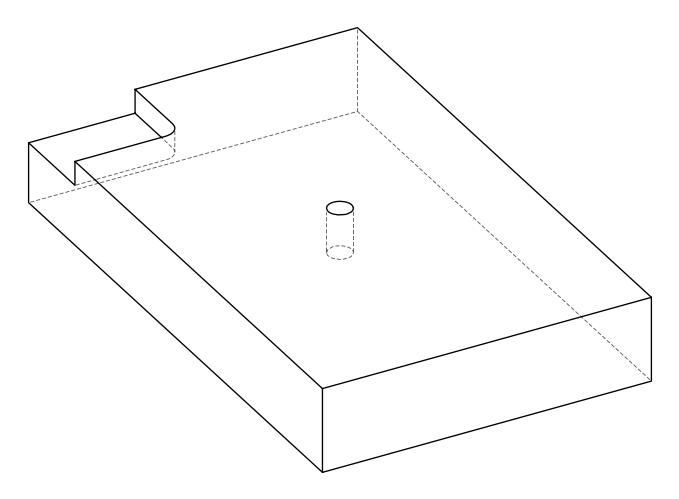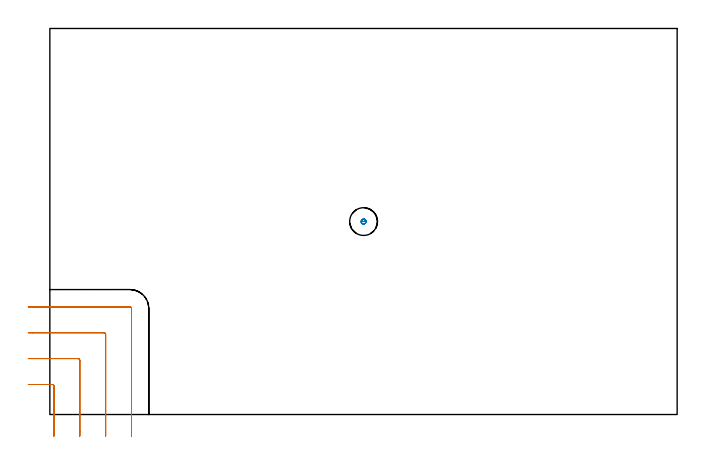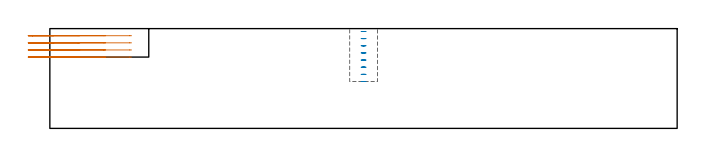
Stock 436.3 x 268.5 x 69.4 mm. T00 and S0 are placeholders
(PLAN: 2 operations, 1 tool changes, 4.3 min)
(1 MILL_CORNER_NOTCH_RECTANGULAR | CORNER_NOTCH_RECTANGULAR | UGT0201_106 | Follow Part, ap 6, ae 75% | 3.81 min | 117652 mm3)
(2 MILL_BLIND_HOLE_FROM_SOLID_MATERIAL | STEP1POCKET | UGT0201_008 | Spiral | 0.52 min | 10752 mm3)
(TOOL UGT0201_106 | End Mill 24 mm | D24 FL25 Z2)
(TOOL UGT0201_008 | End Mill 16 mm | D16 FL32 Z4)
(OP 1 MILL_CORNER_NOTCH_RECTANGULAR)
G17 G21 G94 G90
T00 M6
G54
G17 G0 G90 X2.8 Y-15. S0 M3
G43 Z79.4 H0
Z64.45
G94 G1 Y-12. F250.
Y19.706 F500.
G3 X1.606 Y20.9 R1.2
G1 X-12.
X-15. F250.
G0 Z79.4
X20.8 Y-15.
Z64.45
G1 Y-12.
Y37.706 F500.
G3 X19.606 Y38.9 R1.2
G1 X-12.
X-15. F250.
G0 Z79.4
X38.8 Y-15.
Z64.45
G1 Y-12.
Y55.706 F500.
G3 X37.605 Y56.9 R1.2
G1 X-12.
X-15. F250.
G0 Z79.4
X56.8 Y-15.
Z64.45
G1 Y-12.
Y73.705 F500.
G3 X55.605 Y74.9 R1.2
G1 X-12.
X-15. F250.
G0 Z79.4
X2.8 Y-15.
Z59.5
G1 Y-12.
Y19.706 F500.
G3 X1.606 Y20.9 R1.2
G1 X-12.
X-15. F250.
G0 Z79.4
X20.8 Y-15.
Z59.5
G1 Y-12.
Y37.706 F500.
G3 X19.606 Y38.9 R1.2
G1 X-12.
X-15. F250.
G0 Z79.4
X38.8 Y-15.
Z59.5
G1 Y-12.
Y55.706 F500.
G3 X37.605 Y56.9 R1.2
G1 X-12.
X-15. F250.
G0 Z79.4
X56.8 Y-15.
Z59.5
G1 Y-12.
Y73.705 F500.
G3 X55.605 Y74.9 R1.2
G1 X-12.
X-15. F250.
G0 Z79.4
X2.8 Y-15.
Z54.55
G1 Y-12.
Y19.706 F500.
G3 X1.606 Y20.9 R1.2
G1 X-12.
X-15. F250.
G0 Z79.4
X20.8 Y-15.
Z54.55
G1 Y-12.
Y37.706 F500.
G3 X19.606 Y38.9 R1.2
G1 X-12.
X-15. F250.
G0 Z79.4
X38.8 Y-15.
Z54.55
G1 Y-12.
Y55.706 F500.
G3 X37.605 Y56.9 R1.2
G1 X-12.
X-15. F250.
G0 Z79.4
X56.8 Y-15.
Z54.55
G1 Y-12.
Y73.705 F500.
G3 X55.605 Y74.9 R1.2
G1 X-12.
X-15. F250.
G0 Z79.4
X2.8 Y-15.
Z49.6
G1 Y-12.
Y19.706 F500.
G3 X1.606 Y20.9 R1.2
G1 X-12.
X-15. F250.
G0 Z79.4
X20.8 Y-15.
Z49.6
G1 Y-12.
Y37.706 F500.
G3 X19.606 Y38.9 R1.2
G1 X-12.
X-15. F250.
G0 Z79.4
X38.8 Y-15.
Z49.6
G1 Y-12.
Y55.706 F500.
G3 X37.605 Y56.9 R1.2
G1 X-12.
X-15. F250.
G0 Z79.4
X56.8 Y-15.
Z49.6
G1 Y-12.
Y73.705 F500.
G3 X55.605 Y74.9 R1.2
G1 X-12.
X-15. F250.
G0 Z79.4
M5
M2
(OP 2 MILL_BLIND_HOLE_FROM_SOLID_MATERIAL)
G17 G21 G94 G90
T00 M6
G54
G17 G0 G90 X218.2 Y134.2 S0 M3
G43 Z79.4 H0
Z67.425
G94 G3 X219.025 Y135.025 R0.825 F250.
X218.2 Y135.85 R0.825
X216.55 Y134.2 R1.65
X218.2 Y135.85 R-1.65
X217.375 Y135.025 R0.825
X218.2 Y134.2 R0.825
G0 Z62.45
G3 X219.025 Y135.025 R0.825
X218.2 Y135.85 R0.825
X216.55 Y134.2 R1.65
X218.2 Y135.85 R-1.65
X217.375 Y135.025 R0.825
X218.2 Y134.2 R0.825
G0 Z57.475
G3 X219.025 Y135.025 R0.825
X218.2 Y135.85 R0.825
X216.55 Y134.2 R1.65
X218.2 Y135.85 R-1.65
X217.375 Y135.025 R0.825
X218.2 Y134.2 R0.825
G0 Z52.5
G3 X219.025 Y135.025 R0.825
X218.2 Y135.85 R0.825
X216.55 Y134.2 R1.65
X218.2 Y135.85 R-1.65
X217.375 Y135.025 R0.825
X218.2 Y134.2 R0.825
G0 Z47.525
G3 X219.025 Y135.025 R0.825
X218.2 Y135.85 R0.825
X216.55 Y134.2 R1.65
X218.2 Y135.85 R-1.65
X217.375 Y135.025 R0.825
X218.2 Y134.2 R0.825
G0 Z42.55
G3 X219.025 Y135.025 R0.825
X218.2 Y135.85 R0.825
X216.55 Y134.2 R1.65
X218.2 Y135.85 R-1.65
X217.375 Y135.025 R0.825
X218.2 Y134.2 R0.825
G0 Z37.575
G3 X219.025 Y135.025 R0.825
X218.2 Y135.85 R0.825
X216.55 Y134.2 R1.65
X218.2 Y135.85 R-1.65
X217.375 Y135.025 R0.825
X218.2 Y134.2 R0.825
G0 Z79.4
Z32.6
G3 X219.025 Y135.025 R0.825
X218.2 Y135.85 R0.825
X216.55 Y134.2 R1.65
X218.2 Y135.85 R-1.65
X217.375 Y135.025 R0.825
X218.2 Y134.2 R0.825
G0 Z79.4
M5
M2
